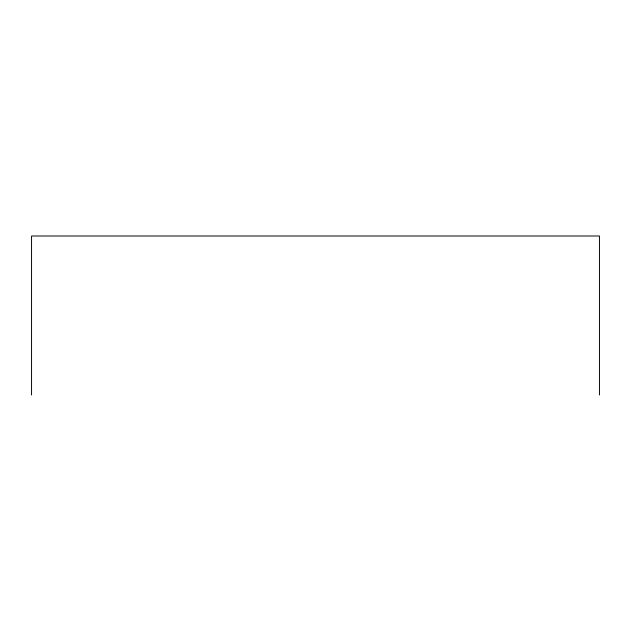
<?xml version="1.0" encoding="UTF-8"?>
<svg xmlns="http://www.w3.org/2000/svg" width="631" height="631" viewBox="0 0 631 631"><rect width="100%" height="100%" fill="white"/><g stroke="black" fill="none" stroke-linecap="round" stroke-linejoin="round"><path stroke-width="0.95" d="M599.45 394.998L599.45 236.002L31.55 236.002L31.55 394.998"/></g></svg>
